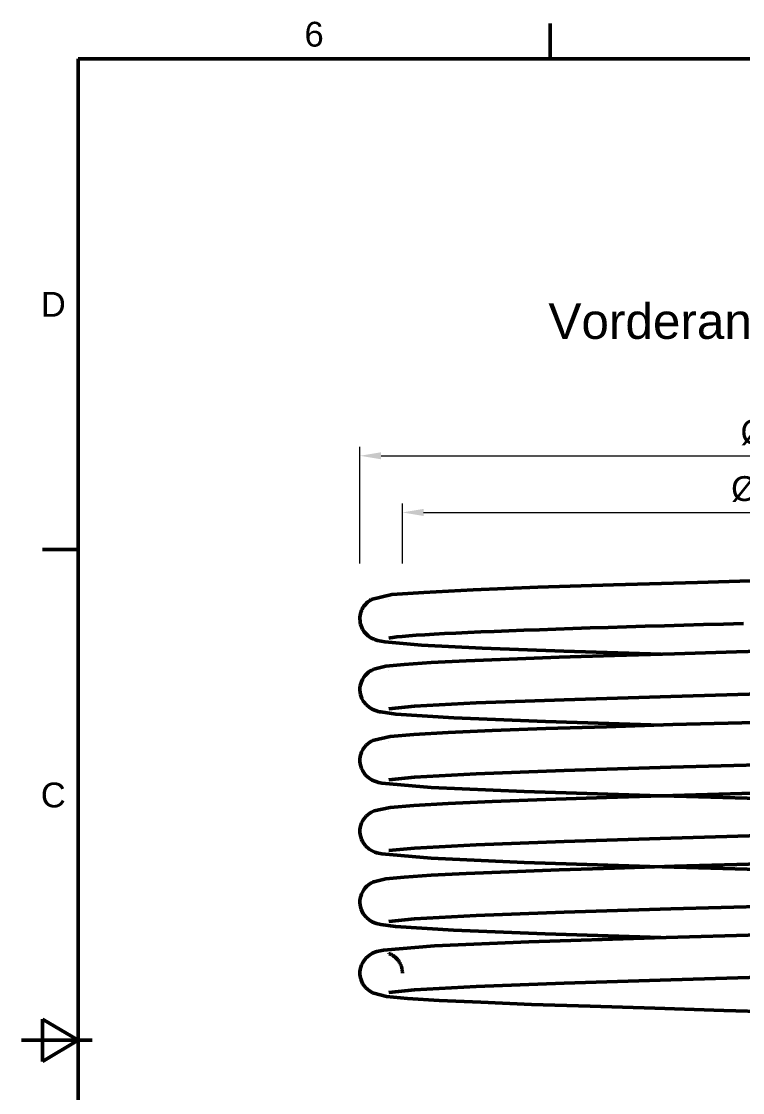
# Model space of a CAD drawing. Header units: inches. Extents: x 0.8 to 17.2, y 0.6 to 12.1.
# Drawn here: x 0.82 to 4.83, y 6.05 to 12.01 of the extents above; entities that cross this region are included whole.
import ezdxf
from ezdxf.enums import TextEntityAlignment as Align

# ---------------------------------------------------------------- set-up
doc = ezdxf.new("R2010")
doc.units = ezdxf.units.IN
doc.header["$MEASUREMENT"] = 0
for name, color, linetype, lineweight in [('BEMASSUNG', 7, 'Continuous', 18), ('RAHMEN', 7, 'Continuous', 50), ('SICHTKANTE', 7, 'Continuous', 50), ('TEXT', 7, 'Continuous', 18)]:
    doc.layers.add(name, color=color, linetype=linetype, lineweight=lineweight)
doc.styles.add('ISO_14', font='arial.ttf')
doc.styles.add('ISO_20', font='arial.ttf')
doc.styles.add('ISO_DWG_RFN', font='arial.ttf')
doc.dimstyles.new('DWG_RFN', dxfattribs={"dimtxt": 0.137795, "dimasz": 0.11811, "dimexe": 0.049213, "dimexo": 0.031496, "dimgap": 0.031496, "dimtad": 1, "dimlfac": 25.4, "dimtxsty": 'ISO_DWG_RFN', "dimcen": 2.5, "dimclrd": 7, "dimclre": 7, "dimclrt": 7, "dimadec": 1, "dimazin": 3, "dimtfac": 1, "dimtmove": 0, "dimatfit": 3, "dimfxl": 0, "dimlwd": 18, "dimlwe": 18})

# ---------------------------------------------------------------- blocks, each defined once
blk = doc.blocks.new('*D10')
at = {"layer": 'BEMASSUNG', "color": 7, "lineweight": 18, "transparency": 16777216}
for p, q in [((2.937, 8.9941), (2.937, 9.3268)), ((7.2065, 8.9937), (7.2065, 9.3268)), ((3.0551, 9.2776), (7.0884, 9.2776))]:
    blk.add_line(p, q, dxfattribs=at)
at = {"layer": 'BEMASSUNG', "color": 7, "transparency": 16777216}
for points in [[(3.0551, 9.2972), (3.0551, 9.2579), (2.937, 9.2776)], [(7.0884, 9.2972), (7.0884, 9.2579), (7.2065, 9.2776)]]:
    blk.add_solid(points, dxfattribs=at)
at = {"layer": 'Defpoints', "color": 0, "transparency": 16777216}
for p in [(7.2065, 9.2776), (2.937, 8.9626), (7.2065, 8.9622)]:
    blk.add_point(p, dxfattribs=at)
at = {"layer": 'BEMASSUNG', "color": 7, "lineweight": 18, "transparency": 16777216, "insert": (4.7645, 9.4792), "char_height": 0.137795, "attachment_point": 1, "style": 'ISO_DWG_RFN'}
blk.add_mtext('\\A1;{Ø54,20}', dxfattribs=at)
blk = doc.blocks.new('*D11')
at = {"layer": 'BEMASSUNG', "color": 7, "lineweight": 18, "transparency": 16777216}
for p, q in [((2.7008, 8.9941), (2.7008, 9.6417)), ((2.8189, 9.5925), (7.3228, 9.5925)), ((7.4409, 8.9941), (7.4409, 9.6417))]:
    blk.add_line(p, q, dxfattribs=at)
at = {"layer": 'BEMASSUNG', "color": 7, "transparency": 16777216}
for points in [[(2.8189, 9.6122), (2.8189, 9.5728), (2.7008, 9.5925)], [(7.3228, 9.6122), (7.3228, 9.5728), (7.4409, 9.5925)]]:
    blk.add_solid(points, dxfattribs=at)
at = {"layer": 'Defpoints', "color": 0, "transparency": 16777216}
for p in [(7.4409, 9.5925), (2.7008, 8.9626), (7.4409, 8.9626)]:
    blk.add_point(p, dxfattribs=at)
at = {"layer": 'BEMASSUNG', "color": 7, "lineweight": 18, "transparency": 16777216, "insert": (4.8169, 9.7941), "char_height": 0.137795, "attachment_point": 1, "style": 'ISO_DWG_RFN'}
blk.add_mtext('\\A1;{Ø2,37}', dxfattribs=at)

msp = doc.modelspace()

# ---------------------------------------------------------------- linework, layer by layer
at = {"layer": 'RAHMEN'}
for p, q in [((3.75853, 11.79724), (3.75853, 11.99409)), ((16.88189, 11.79724), (1.13386, 11.79724)), ((1.13386, 11.79724), (1.13386, 0.89173)), ((1.13386, 9.07087), (0.93701, 9.07087)), ((1.13386, 6.34449), (0.93701, 6.4626)), ((0.93701, 6.4626), (0.93701, 6.22638)), ((0.8189, 6.34449), (1.2126, 6.34449)), ((1.13386, 6.34449), (0.93701, 6.34449)), ((0.93701, 6.22638), (1.13386, 6.34449))]:
    msp.add_line(p, q, dxfattribs=at)
at = {"layer": 'SICHTKANTE'}
for p, q in [((4.11073, 8.87588), (3.68975, 8.86322)), ((4.57824, 8.88898), (4.11073, 8.87588)), ((5.07395, 8.90387), (4.57824, 8.88898)), ((2.87865, 8.82152), (2.76406, 8.79322)), ((3.05555, 8.83298), (2.87865, 8.82152)), ((3.33116, 8.84827), (3.05555, 8.83298)), ((3.68975, 8.86322), (3.33116, 8.84827)), ((2.72257, 8.75595), (2.71788, 8.74875)), ((2.7276, 8.76263), (2.72257, 8.75595)), ((2.73287, 8.76873), (2.7276, 8.76263)), ((2.73827, 8.77425), (2.73287, 8.76873)), ((2.74372, 8.77915), (2.73827, 8.77425)), ((2.74911, 8.78347), (2.74372, 8.77915)), ((2.75435, 8.78723), (2.74911, 8.78347)), ((2.75937, 8.79046), (2.75435, 8.78723)), ((2.76406, 8.79322), (2.75937, 8.79046)), ((2.86153, 8.79461), (2.86154, 8.7946)), ((2.86154, 8.7946), (2.86155, 8.7946)), ((2.86155, 8.7946), (2.86156, 8.79459)), ((2.86156, 8.79459), (2.86157, 8.79459)), ((2.86157, 8.79459), (2.86158, 8.79458)), ((2.86158, 8.79458), (2.86159, 8.79458)), ((2.86159, 8.79458), (2.8616, 8.79458)), ((2.8616, 8.79458), (2.86161, 8.79457)), ((2.86161, 8.79457), (2.86163, 8.79457)), ((2.86163, 8.79457), (2.86164, 8.79456)), ((2.86164, 8.79456), (2.86165, 8.79456)), ((2.86165, 8.79456), (2.86167, 8.79455)), ((2.86167, 8.79455), (2.86168, 8.79455)), ((2.86168, 8.79455), (2.8617, 8.79454)), ((2.8617, 8.79454), (2.86171, 8.79454)), ((2.86171, 8.79454), (2.86173, 8.79453)), ((2.86173, 8.79453), (2.86174, 8.79453)), ((2.86174, 8.79453), (2.86176, 8.79452)), ((2.86176, 8.79452), (2.86178, 8.79452)), ((2.86178, 8.79452), (2.86179, 8.79451)), ((2.86179, 8.79451), (2.86181, 8.79451)), ((2.86181, 8.79451), (2.86183, 8.7945)), ((2.86183, 8.7945), (2.86185, 8.7945)), ((2.86185, 8.7945), (2.86187, 8.79449)), ((2.86187, 8.79449), (2.86189, 8.79449)), ((2.86189, 8.79449), (2.86191, 8.79448)), ((2.86191, 8.79448), (2.86193, 8.79448)), ((2.86193, 8.79448), (2.86195, 8.79447)), ((2.86195, 8.79447), (2.86197, 8.79446)), ((2.86197, 8.79446), (2.86199, 8.79446)), ((2.86199, 8.79446), (2.86201, 8.79445)), ((2.86201, 8.79445), (2.86204, 8.79445)), ((2.86204, 8.79445), (2.86206, 8.79444)), ((2.86206, 8.79444), (2.86208, 8.79444)), ((2.86208, 8.79444), (2.86211, 8.79443)), ((2.86211, 8.79443), (2.86213, 8.79442)), ((2.86213, 8.79442), (2.86216, 8.79442)), ((2.86216, 8.79442), (2.86218, 8.79441)), ((2.86218, 8.79441), (2.86221, 8.7944)), ((2.86221, 8.7944), (2.86223, 8.7944)), ((2.86223, 8.7944), (2.86226, 8.79439)), ((2.86226, 8.79439), (2.86229, 8.79439)), ((2.86229, 8.79439), (2.86231, 8.79438)), ((2.86231, 8.79438), (2.86234, 8.79437)), ((2.86234, 8.79437), (2.86237, 8.79437)), ((2.86237, 8.79437), (2.8624, 8.79436)), ((2.8624, 8.79436), (2.86243, 8.79435)), ((2.86243, 8.79435), (2.86246, 8.79434)), ((2.70108, 8.69541), (2.70079, 8.68564)), ((2.70216, 8.7051), (2.70108, 8.69541)), ((2.70402, 8.71464), (2.70216, 8.7051)), ((2.70661, 8.72393), (2.70402, 8.71464)), ((2.70992, 8.73291), (2.70661, 8.72393)), ((2.71364, 8.74107), (2.70992, 8.73291)), ((2.71788, 8.74875), (2.71364, 8.74107)), ((2.70079, 8.68564), (2.7013, 8.67589)), ((2.7013, 8.67589), (2.7026, 8.66624)), ((2.7026, 8.66624), (2.70467, 8.65676)), ((2.70467, 8.65676), (2.70747, 8.64754)), ((2.70747, 8.64754), (2.71096, 8.63867)), ((2.71096, 8.63867), (2.7159, 8.6286)), ((3.88395, 8.63239), (3.78991, 8.62926)), ((3.98096, 8.63554), (3.88395, 8.63239)), ((4.08068, 8.63869), (3.98096, 8.63554)), ((4.18285, 8.64185), (4.08068, 8.63869)), ((4.28722, 8.64501), (4.18285, 8.64185)), ((4.39352, 8.64817), (4.28722, 8.64501)), ((4.50149, 8.65132), (4.39352, 8.64817)), ((4.61085, 8.65446), (4.50149, 8.65132)), ((4.72134, 8.65758), (4.61085, 8.65446)), ((4.83269, 8.6607), (4.72134, 8.65758)), ((2.7159, 8.6286), (2.7252, 8.6144)), ((2.7252, 8.6144), (2.73571, 8.60237)), ((2.73571, 8.60237), (2.74641, 8.59269)), ((2.74641, 8.59269), (2.75662, 8.58523)), ((2.75662, 8.58523), (2.76596, 8.57969)), ((2.76596, 8.57969), (2.77426, 8.57564)), ((2.77426, 8.57564), (2.78156, 8.57263)), ((2.78156, 8.57263), (2.788, 8.57026)), ((2.86863, 8.58088), (2.86153, 8.57941)), ((2.88395, 8.58305), (2.86863, 8.58088)), ((2.90668, 8.58567), (2.88395, 8.58305)), ((2.93621, 8.58859), (2.90668, 8.58567)), ((2.97202, 8.59166), (2.93621, 8.58859)), ((3.01373, 8.59482), (2.97202, 8.59166)), ((3.061, 8.59801), (3.01373, 8.59482)), ((3.11355, 8.6012), (3.061, 8.59801)), ((3.17115, 8.60437), (3.11355, 8.6012)), ((3.2336, 8.60751), (3.17115, 8.60437)), ((3.30069, 8.61063), (3.2336, 8.60751)), ((3.37223, 8.61373), (3.30069, 8.61063)), ((3.44804, 8.61683), (3.37223, 8.61373)), ((3.52792, 8.61992), (3.44804, 8.61683)), ((3.61167, 8.62302), (3.52792, 8.61992)), ((3.69907, 8.62613), (3.61167, 8.62302)), ((3.78991, 8.62926), (3.69907, 8.62613)), ((2.788, 8.57026), (2.7938, 8.56828)), ((2.7938, 8.56828), (2.7992, 8.56662)), ((2.7992, 8.56662), (2.83981, 8.55879)), ((2.83981, 8.55879), (3.0432, 8.54015)), ((3.0432, 8.54015), (3.3801, 8.52368)), ((3.3801, 8.52368), (3.83516, 8.50704)), ((5.18562, 8.51315), (4.79532, 8.50314)), ((3.29136, 8.45278), (3.09634, 8.44331)), ((3.52993, 8.46256), (3.29136, 8.45278)), ((3.80783, 8.47288), (3.52993, 8.46256)), ((4.11633, 8.48218), (3.80783, 8.47288)), ((3.83516, 8.50704), (4.37631, 8.49005)), ((4.44981, 8.49263), (4.11633, 8.48218)), ((4.79532, 8.50314), (4.44981, 8.49263)), ((2.75684, 8.39525), (2.74831, 8.38919)), ((2.76477, 8.39992), (2.75684, 8.39525)), ((2.77192, 8.4035), (2.76477, 8.39992)), ((2.77822, 8.40636), (2.77192, 8.4035)), ((2.84491, 8.42255), (2.77822, 8.40636)), ((2.94648, 8.4328), (2.84491, 8.42255)), ((2.86153, 8.4009), (2.86154, 8.4009)), ((2.86154, 8.4009), (2.86155, 8.4009)), ((2.86155, 8.4009), (2.86156, 8.40089)), ((2.86156, 8.40089), (2.86157, 8.40089)), ((2.86157, 8.40089), (2.86158, 8.40088)), ((2.86158, 8.40088), (2.86159, 8.40088)), ((2.86159, 8.40088), (2.8616, 8.40088)), ((2.8616, 8.40088), (2.86161, 8.40087)), ((2.86161, 8.40087), (2.86162, 8.40087)), ((2.86162, 8.40087), (2.86164, 8.40086)), ((2.86164, 8.40086), (2.86165, 8.40086)), ((2.86165, 8.40086), (2.86167, 8.40085)), ((2.86167, 8.40085), (2.86168, 8.40085)), ((2.86168, 8.40085), (2.86169, 8.40084)), ((2.86169, 8.40084), (2.86171, 8.40084)), ((2.86171, 8.40084), (2.86173, 8.40083)), ((2.86173, 8.40083), (2.86174, 8.40083)), ((2.86174, 8.40083), (2.86176, 8.40082)), ((2.86176, 8.40082), (2.86178, 8.40082)), ((2.86178, 8.40082), (2.86179, 8.40081)), ((2.86179, 8.40081), (2.86181, 8.40081)), ((2.86181, 8.40081), (2.86183, 8.4008)), ((2.86183, 8.4008), (2.86185, 8.4008)), ((2.86185, 8.4008), (2.86187, 8.40079)), ((2.86187, 8.40079), (2.86189, 8.40079)), ((2.86189, 8.40079), (2.86191, 8.40078)), ((2.86191, 8.40078), (2.86193, 8.40078)), ((2.86193, 8.40078), (2.86195, 8.40077)), ((2.86195, 8.40077), (2.86197, 8.40076)), ((2.86197, 8.40076), (2.86199, 8.40076)), ((2.86199, 8.40076), (2.86201, 8.40075)), ((2.86201, 8.40075), (2.86204, 8.40075)), ((2.86204, 8.40075), (2.86206, 8.40074)), ((2.86206, 8.40074), (2.86208, 8.40073)), ((2.86208, 8.40073), (2.86211, 8.40073)), ((2.86211, 8.40073), (2.86213, 8.40072)), ((2.86213, 8.40072), (2.86216, 8.40072)), ((2.86216, 8.40072), (2.86218, 8.40071)), ((2.86218, 8.40071), (2.86221, 8.4007)), ((2.86221, 8.4007), (2.86223, 8.4007)), ((2.86223, 8.4007), (2.86226, 8.40069)), ((2.86226, 8.40069), (2.86229, 8.40068)), ((2.86229, 8.40068), (2.86231, 8.40068)), ((2.86231, 8.40068), (2.86234, 8.40067)), ((2.86234, 8.40067), (2.86237, 8.40066)), ((2.86237, 8.40066), (2.8624, 8.40066)), ((2.8624, 8.40066), (2.86243, 8.40065)), ((2.86243, 8.40065), (2.86246, 8.40064)), ((3.09634, 8.44331), (2.94648, 8.4328)), ((2.70894, 8.33678), (2.70522, 8.32561)), ((2.71463, 8.3494), (2.70894, 8.33678)), ((2.72211, 8.36161), (2.71463, 8.3494)), ((2.73055, 8.37239), (2.72211, 8.36161)), ((2.73943, 8.3816), (2.73055, 8.37239)), ((2.74831, 8.38919), (2.73943, 8.3816)), ((2.70112, 8.30217), (2.70083, 8.29021)), ((2.70083, 8.29021), (2.70173, 8.27828)), ((2.70259, 8.31403), (2.70112, 8.30217)), ((2.70173, 8.27828), (2.70381, 8.26655)), ((2.70522, 8.32561), (2.70259, 8.31403)), ((5.07321, 8.27371), (4.42903, 8.2554)), ((2.70381, 8.26655), (2.70702, 8.25516)), ((2.70702, 8.25516), (2.71127, 8.24427)), ((2.71127, 8.24427), (2.71954, 8.22878)), ((2.71954, 8.22878), (2.73661, 8.20776)), ((3.34691, 8.21901), (3.00482, 8.20037)), ((3.83675, 8.23717), (3.34691, 8.21901)), ((4.42903, 8.2554), (3.83675, 8.23717)), ((2.73661, 8.20776), (2.75405, 8.19327)), ((2.75405, 8.19327), (2.7694, 8.18422)), ((2.7694, 8.18422), (2.78202, 8.17871)), ((2.78202, 8.17871), (2.79239, 8.17509)), ((2.79239, 8.17509), (2.80137, 8.17241)), ((2.80137, 8.17241), (2.80976, 8.1704)), ((2.80976, 8.1704), (2.81801, 8.16884)), ((2.81801, 8.16884), (2.90041, 8.15764)), ((3.00482, 8.20037), (2.86153, 8.18571)), ((2.90041, 8.15764), (3.22246, 8.13703)), ((3.22246, 8.13703), (3.73257, 8.11651)), ((3.73257, 8.11651), (4.37676, 8.09636)), ((4.44049, 8.09859), (4.07121, 8.0872)), ((4.82393, 8.1093), (4.44049, 8.09859)), ((5.26494, 8.12158), (4.82393, 8.1093)), ((3.00111, 8.04341), (2.86951, 8.0318)), ((3.19157, 8.05458), (3.00111, 8.04341)), ((3.43686, 8.06512), (3.19157, 8.05458)), ((3.73362, 8.0766), (3.43686, 8.06512)), ((4.07121, 8.0872), (3.73362, 8.0766)), ((2.73589, 7.98444), (2.72616, 7.97337)), ((2.74582, 7.99351), (2.73589, 7.98444)), ((2.75544, 8.00063), (2.74582, 7.99351)), ((2.76436, 8.006), (2.75544, 8.00063)), ((2.77233, 8.00999), (2.76436, 8.006)), ((2.77923, 8.01312), (2.77233, 8.00999)), ((2.86951, 8.0318), (2.77923, 8.01312)), ((2.86153, 8.0072), (2.86154, 8.0072)), ((2.86154, 8.0072), (2.86154, 8.0072)), ((2.86154, 8.0072), (2.86155, 8.00719)), ((2.86155, 8.00719), (2.86157, 8.00719)), ((2.86157, 8.00719), (2.86158, 8.00718)), ((2.86158, 8.00718), (2.86159, 8.00718)), ((2.86159, 8.00718), (2.8616, 8.00717)), ((2.8616, 8.00717), (2.86161, 8.00717)), ((2.86161, 8.00717), (2.86162, 8.00717)), ((2.86162, 8.00717), (2.86164, 8.00716)), ((2.86164, 8.00716), (2.86165, 8.00716)), ((2.86165, 8.00716), (2.86167, 8.00715)), ((2.86167, 8.00715), (2.86168, 8.00715)), ((2.86168, 8.00715), (2.86169, 8.00714)), ((2.86169, 8.00714), (2.86171, 8.00714)), ((2.86171, 8.00714), (2.86173, 8.00713)), ((2.86173, 8.00713), (2.86174, 8.00713)), ((2.86174, 8.00713), (2.86176, 8.00712)), ((2.86176, 8.00712), (2.86178, 8.00712)), ((2.86178, 8.00712), (2.86179, 8.00711)), ((2.86179, 8.00711), (2.86181, 8.00711)), ((2.86181, 8.00711), (2.86183, 8.0071)), ((2.86183, 8.0071), (2.86185, 8.0071)), ((2.86185, 8.0071), (2.86187, 8.00709)), ((2.86187, 8.00709), (2.86189, 8.00709)), ((2.86189, 8.00709), (2.86191, 8.00708)), ((2.86191, 8.00708), (2.86193, 8.00707)), ((2.86193, 8.00707), (2.86195, 8.00707)), ((2.86195, 8.00707), (2.86197, 8.00706)), ((2.86197, 8.00706), (2.86199, 8.00706)), ((2.86199, 8.00706), (2.86201, 8.00705)), ((2.86201, 8.00705), (2.86204, 8.00705)), ((2.86204, 8.00705), (2.86206, 8.00704)), ((2.86206, 8.00704), (2.86208, 8.00703)), ((2.86208, 8.00703), (2.86211, 8.00703)), ((2.86211, 8.00703), (2.86213, 8.00702)), ((2.86213, 8.00702), (2.86216, 8.00702)), ((2.86216, 8.00702), (2.86218, 8.00701)), ((2.86218, 8.00701), (2.86221, 8.007)), ((2.86221, 8.007), (2.86223, 8.007)), ((2.86223, 8.007), (2.86226, 8.00699)), ((2.86226, 8.00699), (2.86229, 8.00698)), ((2.86229, 8.00698), (2.86231, 8.00698)), ((2.86231, 8.00698), (2.86234, 8.00697)), ((2.86234, 8.00697), (2.86237, 8.00696)), ((2.86237, 8.00696), (2.8624, 8.00696)), ((2.8624, 8.00696), (2.86243, 8.00695)), ((2.86243, 8.00695), (2.86246, 8.00694)), ((2.70266, 7.92071), (2.70105, 7.9075)), ((2.7057, 7.93359), (2.70266, 7.92071)), ((2.71008, 7.9459), (2.7057, 7.93359)), ((2.71729, 7.96044), (2.71008, 7.9459)), ((2.72616, 7.97337), (2.71729, 7.96044)), ((2.70105, 7.9075), (2.70091, 7.89417)), ((2.70091, 7.89417), (2.70225, 7.88092)), ((2.70225, 7.88092), (2.70504, 7.86797)), ((2.70504, 7.86797), (2.70918, 7.85553)), ((4.4292, 7.8617), (3.83687, 7.84347)), ((5.07344, 7.88002), (4.4292, 7.8617)), ((2.70918, 7.85553), (2.71455, 7.84381)), ((2.71455, 7.84381), (2.73243, 7.81839)), ((2.73243, 7.81839), (2.75204, 7.80099)), ((2.75204, 7.80099), (2.76931, 7.79056)), ((3.00484, 7.80668), (2.86153, 7.79201)), ((3.34697, 7.82532), (3.00484, 7.80668)), ((3.83687, 7.84347), (3.34697, 7.82532)), ((2.76931, 7.79056), (2.78324, 7.78455)), ((2.78324, 7.78455), (2.79448, 7.78073)), ((2.79448, 7.78073), (2.80423, 7.77796)), ((2.80423, 7.77796), (2.81349, 7.77597)), ((2.81349, 7.77597), (2.8226, 7.77409)), ((2.8226, 7.77409), (3.09674, 7.7499)), ((3.09674, 7.7499), (3.61383, 7.72704)), ((3.73362, 7.6829), (3.43687, 7.67142)), ((3.61383, 7.72704), (4.31292, 7.70452)), ((4.07121, 7.6935), (3.73362, 7.6829)), ((4.44049, 7.70489), (4.07121, 7.6935)), ((4.31292, 7.70452), (5.10466, 7.68215)), ((4.82393, 7.7156), (4.44049, 7.70489)), ((5.26494, 7.72788), (4.82393, 7.7156)), ((2.77923, 7.61942), (2.77233, 7.61629)), ((2.86951, 7.6381), (2.77923, 7.61942)), ((3.00111, 7.64971), (2.86951, 7.6381)), ((3.19157, 7.66088), (3.00111, 7.64971)), ((3.43687, 7.67142), (3.19157, 7.66088)), ((2.71729, 7.56674), (2.71008, 7.5522)), ((2.72616, 7.57967), (2.71729, 7.56674)), ((2.73589, 7.59074), (2.72616, 7.57967)), ((2.74583, 7.59981), (2.73589, 7.59074)), ((2.75544, 7.60693), (2.74583, 7.59981)), ((2.76436, 7.6123), (2.75544, 7.60693)), ((2.77233, 7.61629), (2.76436, 7.6123)), ((2.86153, 7.6135), (2.86154, 7.6135)), ((2.86154, 7.6135), (2.86155, 7.61349)), ((2.86155, 7.61349), (2.86156, 7.61349)), ((2.86156, 7.61349), (2.86157, 7.61349)), ((2.86157, 7.61349), (2.86158, 7.61348)), ((2.86158, 7.61348), (2.86159, 7.61348)), ((2.86159, 7.61348), (2.8616, 7.61347)), ((2.8616, 7.61347), (2.86161, 7.61347)), ((2.86161, 7.61347), (2.86163, 7.61347)), ((2.86163, 7.61347), (2.86164, 7.61346)), ((2.86164, 7.61346), (2.86165, 7.61346)), ((2.86165, 7.61346), (2.86167, 7.61345)), ((2.86167, 7.61345), (2.86168, 7.61345)), ((2.86168, 7.61345), (2.8617, 7.61344)), ((2.8617, 7.61344), (2.86171, 7.61344)), ((2.86171, 7.61344), (2.86173, 7.61343)), ((2.86173, 7.61343), (2.86174, 7.61343)), ((2.86174, 7.61343), (2.86176, 7.61342)), ((2.86176, 7.61342), (2.86178, 7.61342)), ((2.86178, 7.61342), (2.86179, 7.61341)), ((2.86179, 7.61341), (2.86181, 7.61341)), ((2.86181, 7.61341), (2.86183, 7.6134)), ((2.86183, 7.6134), (2.86185, 7.6134)), ((2.86185, 7.6134), (2.86187, 7.61339)), ((2.86187, 7.61339), (2.86189, 7.61339)), ((2.86189, 7.61339), (2.86191, 7.61338)), ((2.86191, 7.61338), (2.86193, 7.61337)), ((2.86193, 7.61337), (2.86195, 7.61337)), ((2.86195, 7.61337), (2.86197, 7.61336)), ((2.86197, 7.61336), (2.86199, 7.61336)), ((2.86199, 7.61336), (2.86201, 7.61335)), ((2.86201, 7.61335), (2.86204, 7.61334)), ((2.86204, 7.61334), (2.86206, 7.61334)), ((2.86206, 7.61334), (2.86208, 7.61333)), ((2.86208, 7.61333), (2.86211, 7.61333)), ((2.86211, 7.61333), (2.86213, 7.61332)), ((2.86213, 7.61332), (2.86216, 7.61331)), ((2.86216, 7.61331), (2.86218, 7.61331)), ((2.86218, 7.61331), (2.86221, 7.6133)), ((2.86221, 7.6133), (2.86223, 7.6133)), ((2.86223, 7.6133), (2.86226, 7.61329)), ((2.86226, 7.61329), (2.86229, 7.61328)), ((2.86229, 7.61328), (2.86231, 7.61328)), ((2.86231, 7.61328), (2.86234, 7.61327)), ((2.86234, 7.61327), (2.86237, 7.61326)), ((2.86237, 7.61326), (2.8624, 7.61326)), ((2.8624, 7.61326), (2.86243, 7.61325)), ((2.86243, 7.61325), (2.86246, 7.61324)), ((2.70105, 7.5138), (2.70091, 7.50047)), ((2.70091, 7.50047), (2.70225, 7.48722)), ((2.70266, 7.52701), (2.70105, 7.5138)), ((2.7057, 7.53988), (2.70266, 7.52701)), ((2.71008, 7.5522), (2.7057, 7.53988)), ((2.70225, 7.48722), (2.70504, 7.47427)), ((2.70504, 7.47427), (2.70918, 7.46183)), ((2.70918, 7.46183), (2.71455, 7.45011)), ((2.71455, 7.45011), (2.73243, 7.42469)), ((3.83687, 7.44977), (3.34697, 7.43161)), ((4.42921, 7.468), (3.83687, 7.44977)), ((5.07345, 7.48632), (4.42921, 7.468)), ((2.73243, 7.42469), (2.75204, 7.40729)), ((2.75204, 7.40729), (2.76931, 7.39686)), ((2.76931, 7.39686), (2.78324, 7.39085)), ((2.78324, 7.39085), (2.79448, 7.38703)), ((2.79448, 7.38703), (2.80423, 7.38426)), ((2.80423, 7.38426), (2.81349, 7.38227)), ((2.81349, 7.38227), (2.8226, 7.38039)), ((2.8226, 7.38039), (3.09674, 7.3562)), ((3.00484, 7.41297), (2.86153, 7.39831)), ((3.34697, 7.43161), (3.00484, 7.41297)), ((3.09674, 7.3562), (3.61383, 7.33334)), ((3.61383, 7.33334), (4.31292, 7.31082)), ((4.79562, 7.32204), (4.45015, 7.31154)), ((5.18594, 7.33205), (4.79562, 7.32204)), ((3.0966, 7.26222), (2.94669, 7.25171)), ((3.29167, 7.27169), (3.0966, 7.26222)), ((3.53027, 7.28148), (3.29167, 7.27169)), ((3.80819, 7.29179), (3.53027, 7.28148)), ((4.11669, 7.30108), (3.80819, 7.29179)), ((4.45015, 7.31154), (4.11669, 7.30108)), ((4.31292, 7.31082), (5.10466, 7.28845)), ((2.74833, 7.20811), (2.73945, 7.20051)), ((2.75686, 7.21415), (2.74833, 7.20811)), ((2.76478, 7.21883), (2.75686, 7.21415)), ((2.77194, 7.22241), (2.76478, 7.21883)), ((2.77823, 7.22527), (2.77194, 7.22241)), ((2.84504, 7.24147), (2.77823, 7.22527)), ((2.94669, 7.25171), (2.84504, 7.24147)), ((2.86153, 7.2198), (2.86154, 7.2198)), ((2.86154, 7.2198), (2.86154, 7.21979)), ((2.86154, 7.21979), (2.86155, 7.21979)), ((2.86155, 7.21979), (2.86157, 7.21979)), ((2.86157, 7.21979), (2.86158, 7.21978)), ((2.86158, 7.21978), (2.86159, 7.21978)), ((2.86159, 7.21978), (2.8616, 7.21977)), ((2.8616, 7.21977), (2.86161, 7.21977)), ((2.86161, 7.21977), (2.86162, 7.21976)), ((2.86162, 7.21976), (2.86164, 7.21976)), ((2.86164, 7.21976), (2.86165, 7.21976)), ((2.86165, 7.21976), (2.86166, 7.21975)), ((2.86166, 7.21975), (2.86168, 7.21975)), ((2.86168, 7.21975), (2.86169, 7.21974)), ((2.86169, 7.21974), (2.86171, 7.21974)), ((2.86171, 7.21974), (2.86173, 7.21973)), ((2.86173, 7.21973), (2.86174, 7.21973)), ((2.86174, 7.21973), (2.86176, 7.21972)), ((2.86176, 7.21972), (2.86178, 7.21972)), ((2.86178, 7.21972), (2.86179, 7.21971)), ((2.86179, 7.21971), (2.86181, 7.21971)), ((2.86181, 7.21971), (2.86183, 7.2197)), ((2.86183, 7.2197), (2.86185, 7.2197)), ((2.86185, 7.2197), (2.86187, 7.21969)), ((2.86187, 7.21969), (2.86189, 7.21968)), ((2.86189, 7.21968), (2.86191, 7.21968)), ((2.86191, 7.21968), (2.86193, 7.21967)), ((2.86193, 7.21967), (2.86195, 7.21967)), ((2.86195, 7.21967), (2.86197, 7.21966)), ((2.86197, 7.21966), (2.86199, 7.21966)), ((2.86199, 7.21966), (2.86201, 7.21965)), ((2.86201, 7.21965), (2.86204, 7.21964)), ((2.86204, 7.21964), (2.86206, 7.21964)), ((2.86206, 7.21964), (2.86208, 7.21963)), ((2.86208, 7.21963), (2.86211, 7.21963)), ((2.86211, 7.21963), (2.86213, 7.21962)), ((2.86213, 7.21962), (2.86216, 7.21961)), ((2.86216, 7.21961), (2.86218, 7.21961)), ((2.86218, 7.21961), (2.86221, 7.2196)), ((2.86221, 7.2196), (2.86223, 7.2196)), ((2.86223, 7.2196), (2.86226, 7.21959)), ((2.86226, 7.21959), (2.86229, 7.21958)), ((2.86229, 7.21958), (2.86231, 7.21958)), ((2.86231, 7.21958), (2.86234, 7.21957)), ((2.86234, 7.21957), (2.86237, 7.21956)), ((2.86237, 7.21956), (2.8624, 7.21956)), ((2.8624, 7.21956), (2.86243, 7.21955)), ((2.86243, 7.21955), (2.86246, 7.21954)), ((2.70523, 7.14454), (2.7026, 7.13296)), ((2.70895, 7.1557), (2.70523, 7.14454)), ((2.71465, 7.16833), (2.70895, 7.1557)), ((2.72213, 7.18054), (2.71465, 7.16833)), ((2.73057, 7.19131), (2.72213, 7.18054)), ((2.73945, 7.20051), (2.73057, 7.19131)), ((2.70112, 7.12111), (2.70083, 7.10914)), ((2.70083, 7.10914), (2.70173, 7.09721)), ((2.7026, 7.13296), (2.70112, 7.12111)), ((2.70173, 7.09721), (2.7038, 7.08548)), ((2.7038, 7.08548), (2.707, 7.07409)), ((5.07345, 7.09262), (4.42921, 7.0743)), ((2.707, 7.07409), (2.71125, 7.06321)), ((2.71125, 7.06321), (2.71948, 7.04776)), ((2.71948, 7.04776), (2.73654, 7.02672)), ((2.73654, 7.02672), (2.75399, 7.01221)), ((3.34698, 7.03791), (3.00484, 7.01927)), ((3.83687, 7.05607), (3.34698, 7.03791)), ((4.42921, 7.0743), (3.83687, 7.05607)), ((2.75399, 7.01221), (2.76934, 7.00315)), ((2.76934, 7.00315), (2.78198, 6.99763)), ((2.78198, 6.99763), (2.79236, 6.994)), ((2.79236, 6.994), (2.80134, 6.99132)), ((2.80134, 6.99132), (2.80973, 6.9893)), ((2.80973, 6.9893), (2.81797, 6.98775)), ((2.81797, 6.98775), (2.89943, 6.97664)), ((3.00484, 7.01927), (2.86153, 7.00461)), ((2.89943, 6.97664), (3.22053, 6.95602)), ((3.22053, 6.95602), (3.72983, 6.9355)), ((3.63906, 6.89199), (4.33854, 6.91434)), ((3.72983, 6.9355), (4.37347, 6.91535)), ((4.33854, 6.91434), (5.12633, 6.93656)), ((2.81404, 6.84224), (2.83131, 6.84555)), ((2.83131, 6.84555), (3.11584, 6.86928)), ((3.11584, 6.86928), (3.63906, 6.89199)), ((2.71617, 6.77737), (2.73443, 6.80185)), ((2.73443, 6.80185), (2.7538, 6.81836)), ((2.7538, 6.81836), (2.77066, 6.82821)), ((2.77066, 6.82821), (2.78423, 6.83392)), ((2.78423, 6.83392), (2.79523, 6.83761)), ((2.79523, 6.83761), (2.80486, 6.8403)), ((2.80486, 6.8403), (2.81404, 6.84224)), ((2.86153, 6.8261), (2.86159, 6.82609)), ((2.86159, 6.82609), (2.86175, 6.82604)), ((2.86175, 6.82604), (2.86203, 6.82596)), ((2.86203, 6.82596), (2.86245, 6.82584)), ((2.86245, 6.82584), (2.863, 6.82567)), ((2.863, 6.82567), (2.86371, 6.82545)), ((2.86371, 6.82545), (2.86458, 6.82516)), ((2.86458, 6.82516), (2.86563, 6.82479)), ((2.86563, 6.82479), (2.86686, 6.82433)), ((2.86686, 6.82433), (2.8683, 6.82377)), ((2.8683, 6.82377), (2.86996, 6.82309)), ((2.86996, 6.82309), (2.87185, 6.82226)), ((2.87185, 6.82226), (2.87399, 6.82126)), ((2.87399, 6.82126), (2.87638, 6.82006)), ((2.87638, 6.82006), (2.87904, 6.81864)), ((2.87904, 6.81864), (2.88196, 6.81695)), ((2.88196, 6.81695), (2.88513, 6.81498)), ((2.88513, 6.81498), (2.88853, 6.81269)), ((2.88853, 6.81269), (2.89214, 6.81004)), ((2.89214, 6.81004), (2.89592, 6.80701)), ((2.89592, 6.80701), (2.89982, 6.8036)), ((2.89982, 6.8036), (2.90378, 6.79978)), ((2.90378, 6.79978), (2.90773, 6.79557)), ((2.90773, 6.79557), (2.9116, 6.791)), ((2.9116, 6.791), (2.91344, 6.78865)), ((2.91344, 6.78865), (2.91524, 6.78621)), ((2.91524, 6.78621), (2.917, 6.78369)), ((2.70094, 6.71249), (2.701, 6.72573)), ((2.701, 6.72573), (2.70253, 6.73886)), ((2.70253, 6.73886), (2.70547, 6.75167)), ((2.70547, 6.75167), (2.70973, 6.76396)), ((2.70973, 6.76396), (2.71617, 6.77737)), ((2.917, 6.78369), (2.91871, 6.7811)), ((2.91871, 6.7811), (2.92037, 6.77843)), ((2.92037, 6.77843), (2.92197, 6.77569)), ((2.92197, 6.77569), (2.9235, 6.77289)), ((2.9235, 6.77289), (2.92497, 6.77002)), ((2.92497, 6.77002), (2.92637, 6.76709)), ((2.92637, 6.76709), (2.92769, 6.7641)), ((2.92769, 6.7641), (2.92894, 6.76107)), ((2.92894, 6.76107), (2.9301, 6.75798)), ((2.9301, 6.75798), (2.93118, 6.75485)), ((2.93118, 6.75485), (2.93218, 6.75168)), ((2.93218, 6.75168), (2.93308, 6.74846)), ((2.93308, 6.74846), (2.9339, 6.74522)), ((2.9339, 6.74522), (2.93462, 6.74194)), ((2.93462, 6.74194), (2.93525, 6.73864)), ((2.93525, 6.73864), (2.93579, 6.73532)), ((2.93579, 6.73532), (2.93622, 6.73198)), ((2.93622, 6.73198), (2.93657, 6.72862)), ((2.93657, 6.72862), (2.93681, 6.72525)), ((2.70233, 6.69933), (2.70094, 6.71249)), ((2.70514, 6.68648), (2.70233, 6.69933)), ((2.70929, 6.67415), (2.70514, 6.68648)), ((2.71594, 6.66001), (2.70929, 6.67415)), ((2.93681, 6.72525), (2.93696, 6.72188)), ((2.93696, 6.72188), (2.93701, 6.7185)), ((4.42921, 6.6806), (3.83687, 6.66237)), ((5.07344, 6.69892), (4.42921, 6.6806)), ((2.72452, 6.64687), (2.71594, 6.66001)), ((2.73409, 6.63553), (2.72452, 6.64687)), ((2.74397, 6.62616), (2.73409, 6.63553)), ((2.75361, 6.61872), (2.74397, 6.62616)), ((2.76263, 6.61307), (2.75361, 6.61872)), ((2.77075, 6.60886), (2.76263, 6.61307)), ((2.77784, 6.60562), (2.77075, 6.60886)), ((3.00484, 6.62557), (2.86153, 6.61091)), ((3.34698, 6.64421), (3.00484, 6.62557)), ((3.83687, 6.66237), (3.34698, 6.64421)), ((2.84824, 6.58882), (2.77784, 6.60562)), ((2.96563, 6.57743), (2.84824, 6.58882)), ((3.14179, 6.56601), (2.96563, 6.57743)), ((3.37258, 6.55562), (3.14179, 6.56601)), ((3.65552, 6.54438), (3.37258, 6.55562)), ((3.9818, 6.53347), (3.65552, 6.54438)), ((4.3409, 6.52294), (3.9818, 6.53347)), ((4.72348, 6.50965), (4.3409, 6.52294)), ((5.14388, 6.49977), (4.72348, 6.50965))]:
    msp.add_line(p, q, dxfattribs=at)

# ---------------------------------------------------------------- texts
at = {"layer": 'RAHMEN', "style": 'ISO_14'}
for s, p in [('6', (2.44619, 11.93504)), ('D', (0.99606, 10.43406)), ('C', (0.99606, 7.70768))]:
    msp.add_text(s, height=0.1378, dxfattribs=at).set_placement(p, align=Align.MIDDLE_CENTER)
at = {"layer": 'TEXT', "style": 'ISO_20'}
msp.add_text('Vorderansicht ( 2 : 1 )', height=0.1968504, dxfattribs=at).set_placement((5.07087, 10.34055), align=Align.MIDDLE_CENTER)

# ---------------------------------------------------------------- dimensions: what is measured, and where the dimension line sits
at = {"layer": 'BEMASSUNG', "color": 7, "lineweight": 18}
for base, p1, p2, override, picture, middle in [((7.44094, 9.59252), (2.70079, 8.9626), (7.44094, 8.9626), {"dimgap": 0.031496, "dimdec": 2, "dimlfac": 0.5, "dimsah": 1, "dimtol": 0, "dimlim": 0, "dimtp": 0, "dimtm": 0, "dimtdec": 2, "dimtofl": 0, "dimatfit": 1}, '*D11', (5.07087, 9.59252)), ((7.20652, 9.27756), (2.93701, 8.9626), (7.20652, 8.9622), {"dimgap": 0.031496, "dimdec": 2, "dimlfac": 12.69465, "dimsah": 1, "dimtol": 0, "dimlim": 0, "dimtp": 0, "dimtm": 0, "dimtdec": 2, "dimtofl": 0, "dimatfit": 1}, '*D10', (5.07177, 9.27756))]:
    dim = msp.add_linear_dim(base=base, p1=p1, p2=p2, angle=180, text='{Ø<>}', dimstyle='DWG_RFN', override=override, dxfattribs=at)
    dim.commit()
    dim.dimension.update_dxf_attribs({"geometry": picture, "text_midpoint": middle, "dimtype": 160})

doc.saveas('drawing.dxf')
